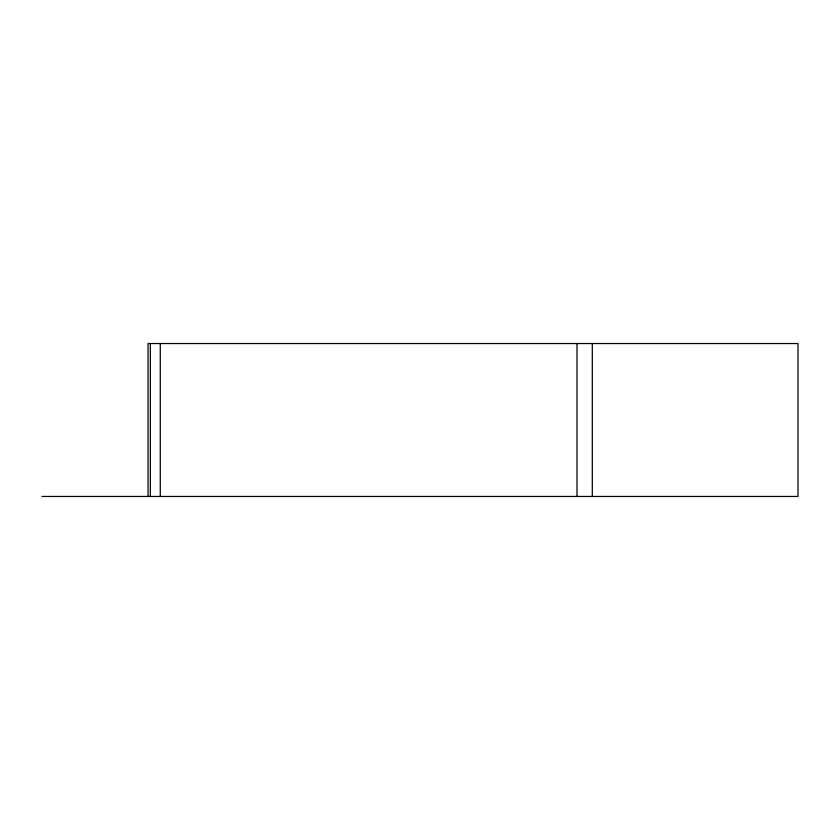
<?xml version="1.0" encoding="UTF-8"?>
<svg xmlns="http://www.w3.org/2000/svg" width="840" height="840" viewBox="0 0 840 840"><rect width="100%" height="100%" fill="white"/><g stroke="black" fill="none" stroke-linecap="round" stroke-linejoin="round"><path stroke-width="1.26" d="M42 496.461L798 496.461L798 343.539L148.05 343.539L148.05 496.461M592.305 343.539L592.305 496.461M577.017 343.539L577.017 496.461M160.282 343.539L160.282 496.461M150.339 343.539L150.339 496.461"/></g></svg>
